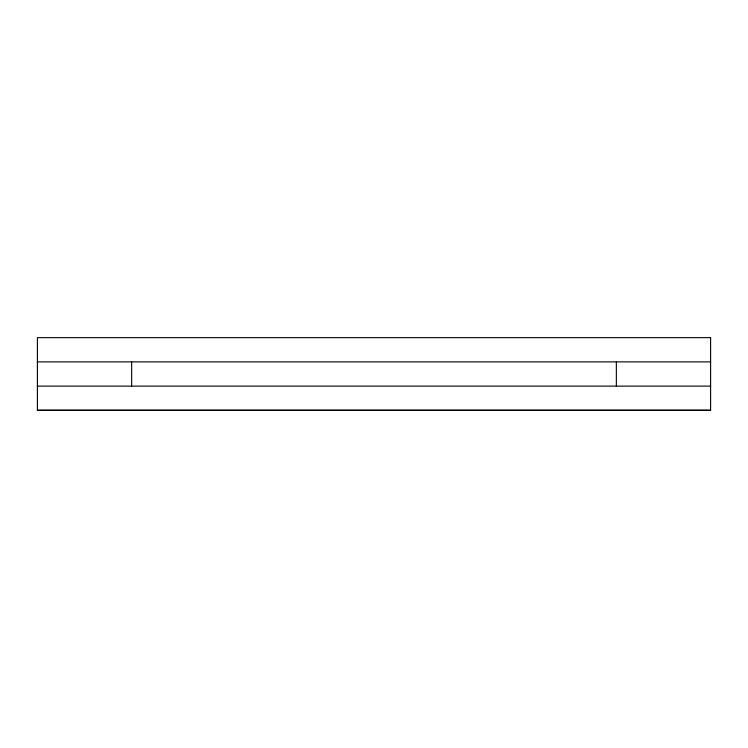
<?xml version="1.0" encoding="UTF-8"?>
<svg xmlns="http://www.w3.org/2000/svg" width="748" height="748" viewBox="0 0 748 748"><rect width="100%" height="100%" fill="white"/><g stroke="black" fill="none" stroke-linecap="round" stroke-linejoin="round"><path stroke-width="1.12" d="M37.4 361.882L710.6 361.882M37.4 386.118L710.6 386.118M37.4 410.194L710.6 410.194M616.352 361.882L616.352 386.118M131.648 361.882L131.648 386.118M710.6 337.647L37.4 337.647L37.4 410.353L710.6 410.353L710.6 337.647"/></g></svg>
